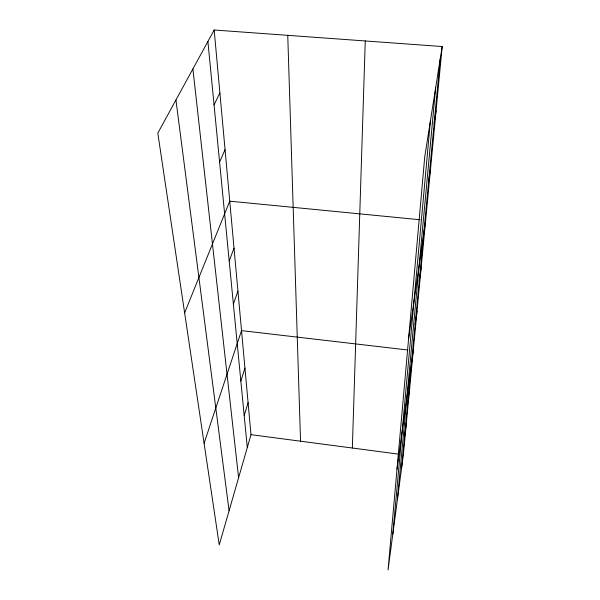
<?xml version="1.0" encoding="UTF-8"?>
<svg xmlns="http://www.w3.org/2000/svg" width="600" height="600" viewBox="0 0 600 600"><rect width="100%" height="100%" fill="white"/><g stroke="black" fill="none" stroke-linecap="round" stroke-linejoin="round"><path stroke-width="0.9" d="M352.335 448.02L365.257 40.957M392.79 534.255L430.38 121.177M397.388 499.702L435.623 87.998M401.572 468.188L440.257 58.74M442.185 46.537L403.357 454.748L388.043 570L424.748 156.765L442.185 46.537L214.17 30L157.815 133.132L219.248 544.898L251.002 434.67L214.17 30M407.842 401.805L409.688 388.2M404.58 436.327L406.403 422.79M396.998 469.162L413.265 350.64M415.14 324.593L417.037 310.972M419.235 281.243L421.147 267.697M408.592 338.632L425.655 220.298M428.678 181.312L430.612 168.165M434.153 123.308L436.095 110.55M244.192 415.62L248.093 402.668M240.847 381.09L244.942 368.085M204.09 443.31L241.53 330.615L407.835 350.01M233.377 304.087L237.938 291.12M229.192 261L234.022 248.13M184.635 312.885L229.748 201.165L420.143 219.757M219.6 162.067L225.06 149.648M214.05 104.903L219.892 92.873M251.002 434.67L398.79 454.147M175.942 99.968L229.08 510.765M192.892 68.94L238.597 477.728M207.9 41.475L247.298 447.548M287.745 35.332L300.54 441.195"/></g></svg>
